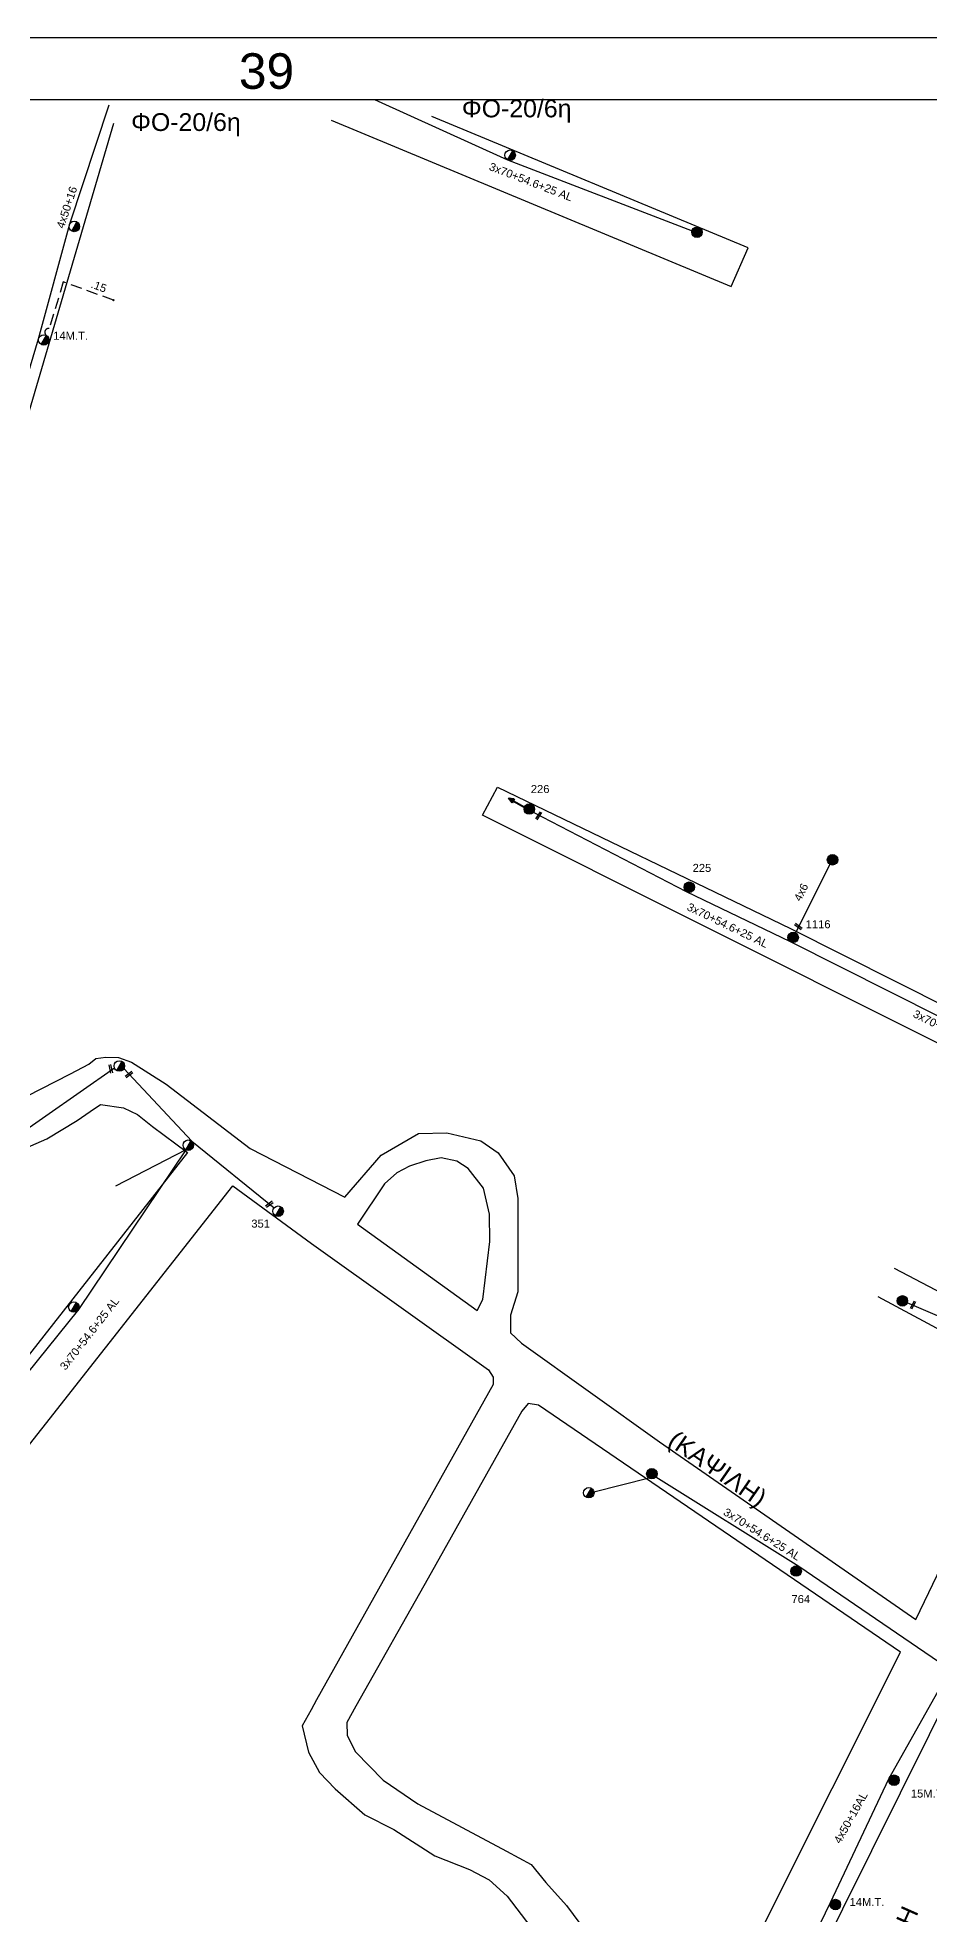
# Model space of a CAD drawing. Header units: millimetres. Extents: x 1020 to 3238, y 796 to 1818.
# Drawn here: x 1416.3 to 1616.9, y 1393.2 to 1815.4 of the extents above; entities that cross this region are included whole.
import ezdxf
from ezdxf.enums import TextEntityAlignment as Align

# ---------------------------------------------------------------- set-up
doc = ezdxf.new("R2010")
doc.units = ezdxf.units.MM
doc.linetypes.add('DASHED', pattern=[19.05, 12.7, -6.35])
for name, color, linetype, lineweight in [('.15', 7, 'Continuous', 30), ('3x70+54.6+25 AL', 7, 'SYN_LINE', 30), ('4x16', 7, 'Continuous', 30), ('4x50+16', 7, 'Continuous', 30), ('4x50+16AL', 7, 'Continuous', 30), ('4x6', 7, 'SYN_LINE', 30), ('Υπόβαθρο ΔΕΗ', 7, 'Continuous', 30)]:
    doc.layers.add(name, color=color, linetype=linetype, lineweight=lineweight)
for name, color, linetype in [('text οδών', 7, 'Continuous'), ('text_kalodion', 7, 'Continuous'), ('Επίτονοι', 7, 'Continuous'), ('Επιγραφές - Σχήματα', 7, 'Continuous'), ('Μηχανική τομή', 7, 'Continuous'), ('Στύλος Ξύλινος', 7, 'Continuous'), ('Στύλος Ξύλινος @ 1', 7, 'Continuous'), ('Στύλος ΦΜ', 7, 'Continuous'), ('Στύλος ΦΜ @ 1', 7, 'Continuous'), ('Συνδέσεις', 7, 'Continuous')]:
    doc.layers.add(name, color=color, linetype=linetype)
doc.styles.add('arial', font='arial.ttf')
doc.styles.get("Standard").update_dxf_attribs({"font": 'arial.ttf'})
doc.linetypes.add('SYN_LINE', pattern='A,0.5,-0.0001,["/\\/\\/\\/",Standard,S=0.1,R=0,X=0,Y=-0.05],-0.25', length=0.7501)

# ---------------------------------------------------------------- blocks, each defined once
blk = doc.blocks.new('ΥΠΑΡΧΩΝ ΤΣΙΜΕΝΤΕΝΙΟΣ ΣΤΥΛΟΣ')
at = {"layer": 'Στύλος ΦΜ'}
blk.add_hatch(color=7, dxfattribs=at).paths.add_polyline_path([(-1.29, -2.28, 0.574793), (2.62, 0, 0.268822), (1.3, 2.27)])
at = {"layer": 'Στύλος ΦΜ', "color": 7}
blk.add_line((-1.29, -2.28), (1.3, 2.27), dxfattribs=at)
blk.add_circle((0, 0), 2.62, dxfattribs=at)
at = {"layer": 'Στύλος ΦΜ', "flags": 4}
for tag, p in [('ΑΡΙΘΜΟΣ', (-4.68, 8.05)), ('ΤΥΠΟΣ', (-4.91, 3.03))]:
    blk.add_attdef(tag, p, '', height=4, dxfattribs=at)
blk = doc.blocks.new('ΥΠΑΡΧΩΝ ΞΥΛΙΝΟΣ ΣΤΥΛΟΣ')
at = {"layer": 'Στύλος Ξύλινος'}
h = blk.add_hatch(color=7, dxfattribs=at)
h.paths.add_polyline_path([(-2.62, 0, 0.270008), (-1.29, -2.28), (1.3, 2.27, 0.576266)])
h.paths.add_polyline_path([(-1.29, -2.28, 0.574793), (2.62, 0, 0.268822), (1.3, 2.27)])
at = {"layer": 'Στύλος Ξύλινος', "color": 7}
blk.add_line((-1.29, -2.28), (1.3, 2.27), dxfattribs=at)
blk.add_circle((0, 0), 2.62, dxfattribs=at)
at = {"layer": 'Στύλος Ξύλινος', "flags": 4}
for tag, p in [('ΑΡΙΘΜΟΣ', (-4.91, 8.6)), ('ΤΥΠΟΣ', (-4.85, 3.39))]:
    blk.add_attdef(tag, p, '', height=4, dxfattribs=at)
blk = doc.blocks.new('ΜΗΧΑΝΙΚΗ ΤΟΜΗ')
at = {"layer": 'Μηχανική τομή', "ltscale": 40}
for p, q in [((-1.9, 0.8), (5.7, 0.8)), ((-1.9, -0.8), (5.7, -0.8))]:
    blk.add_line(p, q, dxfattribs=at)
blk = doc.blocks.new('_ΣΥΝΔΕΣΗ')
at = {"layer": 'Συνδέσεις', "linetype": 'SYN_LINE', "ltscale": 40}
blk.add_hatch(color=256, dxfattribs=at).paths.add_polyline_path([(0.5, 0, 1), (-0.5, 0, 1)])
at = {"layer": 'Συνδέσεις'}
blk.add_circle((0, 0), 0.5, dxfattribs=at)
blk = doc.blocks.new('ΕΠΙΤΟΝΟΣ')
at = {"layer": 'Επίτονοι', "lineweight": 40, "ltscale": 40}
blk.add_hatch(color=256, dxfattribs=at).paths.add_polyline_path([(-1.13, 6.47), (0, 9.1), (1.13, 6.47)])
for p, q in [((-1.13, 6.47), (0, 9.1)), ((1.13, 6.47), (-1.13, 6.47)), ((-1.13, 6.47), (0, 6.47)), ((0, 9.1), (1.13, 6.47)), ((0, 6.47), (0, 0))]:
    blk.add_line(p, q, dxfattribs=at)

msp = doc.modelspace()

# ---------------------------------------------------------------- linework, layer by layer
at = {"layer": '.15', "color": 2, "linetype": 'DASHED', "lineweight": -3, "ltscale": 0.2}
msp.add_lwpolyline([(1433.43, 1756.33), (1422.14, 1760.45), (1418.94, 1749.96, 0.77474), (1418.33, 1748.4, -447.772314)], format="xyb", dxfattribs=at)
at = {"lineweight": -3}
msp.add_lwpolyline([(1059.16, 1801.46), (3011.12, 1801.46), (3011.12, 806.84), (1059.16, 806.84)], close=True, dxfattribs=at)
at = {"layer": '3x70+54.6+25 AL', "color": 5, "linetype": 'SYN_LINE', "lineweight": -3, "ltscale": 20}
for points in [[(1492.15, 1801.46), (1522.04, 1787.92), (1563.52, 1771.93)], [(1667.42, 1571.84), (1630.63, 1589.36), (1585.68, 1611.94), (1562.32, 1623.25), (1527.85, 1641.09)]]:
    msp.add_lwpolyline(points, dxfattribs=at)
at = {"layer": '3x70+54.6+25 AL', "color": 133, "linetype": 'SYN_LINE', "lineweight": -3, "ltscale": 20}
msp.add_lwpolyline([(1449.66, 1565.2), (1425.56, 1529.26), (1397.61, 1494.63)], dxfattribs=at)
at = {"layer": '3x70+54.6+25 AL', "color": 1, "linetype": 'SYN_LINE', "lineweight": -3, "ltscale": 10}
msp.add_lwpolyline([(1553.9, 1491.29), (1541.48, 1488.17)], dxfattribs=at)
at = {"layer": '3x70+54.6+25 AL', "color": 1, "linetype": 'SYN_LINE', "lineweight": -3, "ltscale": 20}
msp.add_lwpolyline([(1620.61, 1448.85), (1587.51, 1471.44), (1555.36, 1491.52)], dxfattribs=at)
at = {"layer": '4x16', "color": 62, "linetype": 'SYN_LINE', "lineweight": -3, "ltscale": 20}
msp.add_lwpolyline([(1650.94, 1510.69), (1630.26, 1522.9), (1611.92, 1530.74)], dxfattribs=at)
at = {"layer": '4x50+16', "color": 5, "lineweight": -3, "ltscale": 0.2}
msp.add_lwpolyline([(1391.43, 1658.63), (1396.37, 1681.52), (1405.51, 1710.69), (1416.59, 1747.62), (1423.59, 1773.49), (1432.44, 1800.3)], dxfattribs=at)
at = {"layer": '4x50+16AL', "color": 133, "lineweight": -3, "ltscale": 0.2}
for points in [[(1358.92, 1557.54), (1389.1, 1562.55), (1410.49, 1567.44), (1433.64, 1583.64)], [(1435.77, 1583.48), (1451.03, 1567.1), (1469.53, 1552.12)], [(1449.66, 1565.2), (1433.85, 1557.04)]]:
    msp.add_lwpolyline(points, dxfattribs=at)
at = {"layer": '4x50+16AL', "color": 27, "lineweight": -3, "ltscale": 0.2}
msp.add_lwpolyline([(1555.78, 1315.77), (1563.54, 1333.87), (1570.15, 1346.4), (1580.1, 1365.83), (1594.67, 1395.84), (1607.82, 1423.69), (1620.89, 1447.02)], dxfattribs=at)
at = {"layer": '4x6', "color": 5, "linetype": 'SYN_LINE', "lineweight": -3, "ltscale": 20}
msp.add_lwpolyline([(1586.84, 1613.99), (1594.54, 1629.41)], dxfattribs=at)
at = {"layer": 'Επιγραφές - Σχήματα', "lineweight": -3}
msp.add_lwpolyline([(1019.92, 1815.41), (3237.54, 1815.41), (3238.24, 796.27), (1019.92, 796.27)], close=True, dxfattribs=at)
at = {"layer": 'Υπόβαθρο ΔΕΗ', "color": 7, "lineweight": -3}
for points in [[(1609.01, 1538.56), (1643.02, 1520.68), (1665.34, 1565.89), (1516.39, 1640.45), (1519.8, 1646.78), (1585.69, 1614.98), (1668.97, 1573.03), (1749.42, 1734.91), (1760.26, 1757.08), (1773.18, 1782.71), (1748.57, 1798.95)], [(1433.45, 1796.06), (1408.38, 1710.72)], [(1482.34, 1796.81), (1572.31, 1759.38), (1576.14, 1768.13), (1504.98, 1797.65)], [(1413.91, 1577.29), (1423.77, 1582.31), (1427.87, 1584.49), (1429.46, 1585.75), (1431.71, 1586.01), (1434.56, 1585.95), (1437.47, 1584.89), (1445.28, 1579.93), (1464.13, 1565.51), (1485.46, 1554.51), (1493.59, 1563.99), (1501.99, 1568.84), (1508.39, 1569.01), (1516.05, 1567.18), (1519.96, 1564.52), (1523.54, 1559.37), (1524.37, 1554.21), (1524.38, 1539.61), (1524.38, 1533.21), (1522.72, 1527.98), (1522.72, 1523.99), (1525.21, 1521.66), (1556.19, 1499.5), (1613.85, 1459.52), (1639.85, 1513.6), (1605.39, 1532.11)], [(1411.78, 1564.77), (1418.47, 1567.69), (1425.24, 1571.76), (1428.16, 1573.83), (1430.54, 1575.37), (1435.69, 1574.6), (1438.85, 1573.14), (1442.23, 1570.45), (1450.09, 1564.56), (1391.91, 1490.4)], [(1402.93, 1484.23), (1460.28, 1557.08), (1477.94, 1544.13), (1517.76, 1515.67), (1518.78, 1514.02), (1518.78, 1512.39), (1479.09, 1441.43), (1477.86, 1439.24), (1475.84, 1435.62), (1477.29, 1429.72), (1479.77, 1425.14), (1483.27, 1421.43), (1489.92, 1415.57), (1496.46, 1412.3), (1505.71, 1406.33), (1513.49, 1403.29), (1517.88, 1400.93), (1521.94, 1397.32), (1527.26, 1390.28)]]:
    msp.add_lwpolyline(points, dxfattribs=at)
for points in [[(1488.31, 1548.46), (1515.21, 1529.02), (1516.51, 1531.54), (1518.09, 1544.59), (1517.96, 1550.68), (1516.64, 1556.53), (1513.18, 1560.96), (1510.66, 1562.63), (1507.08, 1563.35), (1503.7, 1562.71), (1499.99, 1561.52), (1497.13, 1559.98), (1494.35, 1557.51)], [(1610.37, 1452.21), (1528.99, 1507.77), (1526.7, 1508.09), (1525.23, 1506.38), (1504.17, 1468.85), (1487.94, 1440), (1485.9, 1436.37), (1485.98, 1433.43), (1487.83, 1429.74), (1494.06, 1423.39), (1501.9, 1418.05), (1521.79, 1407.41), (1527.37, 1404.42), (1530.68, 1400.37), (1535.3, 1395.18), (1539.57, 1389.41), (1542.73, 1385.14), (1545.58, 1377.42), (1552.63, 1369.87), (1560.02, 1363.64), (1564.41, 1360.29)], [(1623.38, 1446.62), (1715.6, 1402.57), (1670.76, 1309.67), (1578, 1355.38)]]:
    msp.add_lwpolyline(points, close=True, dxfattribs=at)

# ---------------------------------------------------------------- block references
at = {"layer": 'Επίτονοι', "lineweight": -3, "xscale": 0.449999999999818, "yscale": 0.449999999999818, "zscale": 0.449999999999818, "rotation": 61.17337371514716}
msp.add_blockref('ΕΠΙΤΟΝΟΣ', (1525.86, 1642.3), dxfattribs=at)
at = {"layer": 'Μηχανική τομή', "lineweight": -3, "xscale": 0.2499999999999677, "yscale": 0.2499999999999677, "zscale": 0.2499999999999677}
for p, rotation in [((1529.25, 1640.75), 237.087542483063), ((1587.79, 1615.09), 142.859457398379), ((1432.65, 1583.86), 283.0539886761105), ((1437.31, 1582.37), 216.1328849974997), ((1468.85, 1553.18), 216.1328849974997), ((1613.03, 1529.9), 61.98911226905131)]:
    msp.add_blockref('ΜΗΧΑΝΙΚΗ ΤΟΜΗ', p, dxfattribs=dict(at, rotation=rotation))
at = {"layer": 'Στύλος Ξύλινος @ 1', "lineweight": -3, "ltscale": 40}
for p, xscale, yscale, zscale in [((1564.65, 1771.6), 0.4499999999997482, 0.4499999999997482, 0.4499999999997482), ((1595.12, 1630.43), 0.4499999999997482, 0.4499999999997482, 0.4499999999997482), ((1610.83, 1531.2), 0.4499999999997228, 0.4499999999997228, 0.4499999999997228), ((1554.49, 1492.32), 0.4499999999997115, 0.4499999999997115, 0.4499999999997115)]:
    msp.add_blockref('ΥΠΑΡΧΩΝ ΞΥΛΙΝΟΣ ΣΤΥΛΟΣ', p, dxfattribs=dict(at, xscale=xscale, yscale=yscale, zscale=zscale))
ref = msp.add_blockref('ΥΠΑΡΧΩΝ ΞΥΛΙΝΟΣ ΣΤΥΛΟΣ', (1526.94, 1641.84), dxfattribs=dict(at, xscale=0.4499999999997482, yscale=0.4499999999997482, zscale=0.4499999999997482))
ref.add_attrib('ΤΥΠΟΣ', '226', (1527.27, 1645.45), dxfattribs={"layer": 'Στύλος Ξύλινος', "height": 1.8, "flags": 4})
ref = msp.add_blockref('ΥΠΑΡΧΩΝ ΞΥΛΙΝΟΣ ΣΤΥΛΟΣ', (1562.9, 1624.27), dxfattribs=dict(at, xscale=0.4499999999997482, yscale=0.4499999999997482, zscale=0.4499999999997482))
ref.add_attrib('ΤΥΠΟΣ', '225', (1563.66, 1627.71), dxfattribs={"layer": 'Στύλος Ξύλινος', "height": 1.8, "flags": 4})
ref = msp.add_blockref('ΥΠΑΡΧΩΝ ΞΥΛΙΝΟΣ ΣΤΥΛΟΣ', (1586.26, 1612.97), dxfattribs=dict(at, xscale=0.4499999999997482, yscale=0.4499999999997482, zscale=0.4499999999997482))
ref.add_attrib('ΤΥΠΟΣ', '1116', (1589.08, 1615.03), dxfattribs={"layer": 'Στύλος Ξύλινος', "height": 1.8, "flags": 4})
ref = msp.add_blockref('ΥΠΑΡΧΩΝ ΞΥΛΙΝΟΣ ΣΤΥΛΟΣ', (1586.93, 1470.42), dxfattribs=dict(at, xscale=0.4499999999997115, yscale=0.4499999999997115, zscale=0.4499999999997115))
ref.add_attrib('ΤΥΠΟΣ', '764', (1585.89, 1463.23), dxfattribs={"layer": 'Στύλος Ξύλινος', "height": 1.8, "rotation": 360, "flags": 4})
ref = msp.add_blockref('ΥΠΑΡΧΩΝ ΞΥΛΙΝΟΣ ΣΤΥΛΟΣ', (1608.95, 1423.38), dxfattribs=dict(at, xscale=0.4499999999995559, yscale=0.4499999999995559, zscale=0.4499999999995559))
ref.add_attrib('ΤΥΠΟΣ', '15M.T.', (1612.74, 1419.48), dxfattribs={"layer": 'Στύλος Ξύλινος', "height": 1.8, "flags": 4})
ref = msp.add_blockref('ΥΠΑΡΧΩΝ ΞΥΛΙΝΟΣ ΣΤΥΛΟΣ', (1595.77, 1395.4), dxfattribs=dict(at, xscale=0.4499999999995559, yscale=0.4499999999995559, zscale=0.4499999999995559))
ref.add_attrib('ΤΥΠΟΣ', '14M.T.', (1598.96, 1395.08), dxfattribs={"layer": 'Στύλος Ξύλινος', "height": 1.8, "flags": 4})
at = {"layer": 'Στύλος ΦΜ @ 1', "lineweight": -3, "ltscale": 40}
for p, xscale, yscale, zscale in [((1522.62, 1788.94), 0.4499999999996954, 0.4499999999996954, 0.4499999999996954), ((1424.62, 1772.9), 0.4499999999996954, 0.4499999999996954, 0.4499999999996954), ((1434.74, 1584.05), 0.4499999999998061, 0.4499999999998061, 0.4499999999998061), ((1450.24, 1566.22), 0.4499999999998344, 0.4499999999998344, 0.4499999999998344), ((1424.52, 1529.81), 0.4499999999998344, 0.4499999999998344, 0.4499999999998344), ((1540.31, 1488.05), 0.4499999999999024, 0.4499999999999024, 0.4499999999999024)]:
    msp.add_blockref('ΥΠΑΡΧΩΝ ΤΣΙΜΕΝΤΕΝΙΟΣ ΣΤΥΛΟΣ', p, dxfattribs=dict(at, xscale=xscale, yscale=yscale, zscale=zscale))
ref = msp.add_blockref('ΥΠΑΡΧΩΝ ΤΣΙΜΕΝΤΕΝΙΟΣ ΣΤΥΛΟΣ', (1417.74, 1747.38), dxfattribs=dict(at, xscale=0.4499999999996954, yscale=0.4499999999996954, zscale=0.4499999999996954))
ref.add_attrib('ΤΥΠΟΣ', '14M.T.', (1419.86, 1747.42), dxfattribs={"layer": 'Στύλος ΦΜ', "height": 1.8, "flags": 4})
ref = msp.add_blockref('ΥΠΑΡΧΩΝ ΤΣΙΜΕΝΤΕΝΙΟΣ ΣΤΥΛΟΣ', (1470.45, 1551.38), dxfattribs=dict(at, xscale=0.449999999999919, yscale=0.449999999999919, zscale=0.449999999999919))
ref.add_attrib('ΤΥΠΟΣ', '351', (1464.42, 1547.69), dxfattribs={"layer": 'Στύλος ΦΜ', "height": 1.8, "flags": 4})
at = {"layer": 'Συνδέσεις', "lineweight": -3, "xscale": 0.25, "yscale": 0.25, "zscale": 0.25}
msp.add_blockref('_ΣΥΝΔΕΣΗ', (1433.43, 1756.33), dxfattribs=at)

# ---------------------------------------------------------------- texts
at = {"layer": 'text οδών', "lineweight": -3}
for s, rotation, p in [('(ΚΑΨΙΛΗ)', 325.2631, (1569.28, 1493.46)), ('ΚΟΡΑΗ', 66.0473, (1608.77, 1385.71))]:
    msp.add_text(s, height=4, rotation=rotation, dxfattribs=at).set_placement(p, align=Align.MIDDLE_CENTER)
at = {"layer": 'text_kalodion', "linetype": 'Continuous', "lineweight": -3, "ltscale": 0.2}
for s, rotation, p in [('3x70+54.6+25 AL', 338.9254, (1527.31, 1782.94)), ('4x50+16', 71.7469, (1422.93, 1777.21)), ('.15', 339.9416, (1430.14, 1759.44)), ('4x6', 63.4786, (1588.04, 1623.15)), ('3x70+54.6+25 AL', 334.1693, (1571.54, 1615.7)), ('3x70+54.6+25 AL', 333.3271, (1622.32, 1591.52)), ('3x70+54.6+25 AL', 52.1266, (1428.02, 1523.85)), ('3x70+54.6+25 AL', 328.0152, (1579.28, 1478.71)), ('4x50+16AL', 60.7348, (1599.2, 1414.97))]:
    msp.add_text(s, height=1.8, rotation=rotation, dxfattribs=at).set_placement(p, align=Align.MIDDLE_CENTER)
at = {"layer": 'Επιγραφές - Σχήματα', "lineweight": -3, "insert": (1461.62, 1811.87), "char_height": 8, "width": 15.5504, "attachment_point": 1, "style": 'arial'}
msp.add_mtext('39', dxfattribs=at)
at = {"layer": 'Επιγραφές - Σχήματα', "lineweight": -3, "char_height": 4, "width": 14.2262, "attachment_point": 1}
for insert in [(1511.77, 1801.46), (1437.39, 1798.39)]:
    msp.add_mtext('ΦO-20/6η', dxfattribs=dict(at, insert=insert))

doc.saveas('drawing.dxf')
